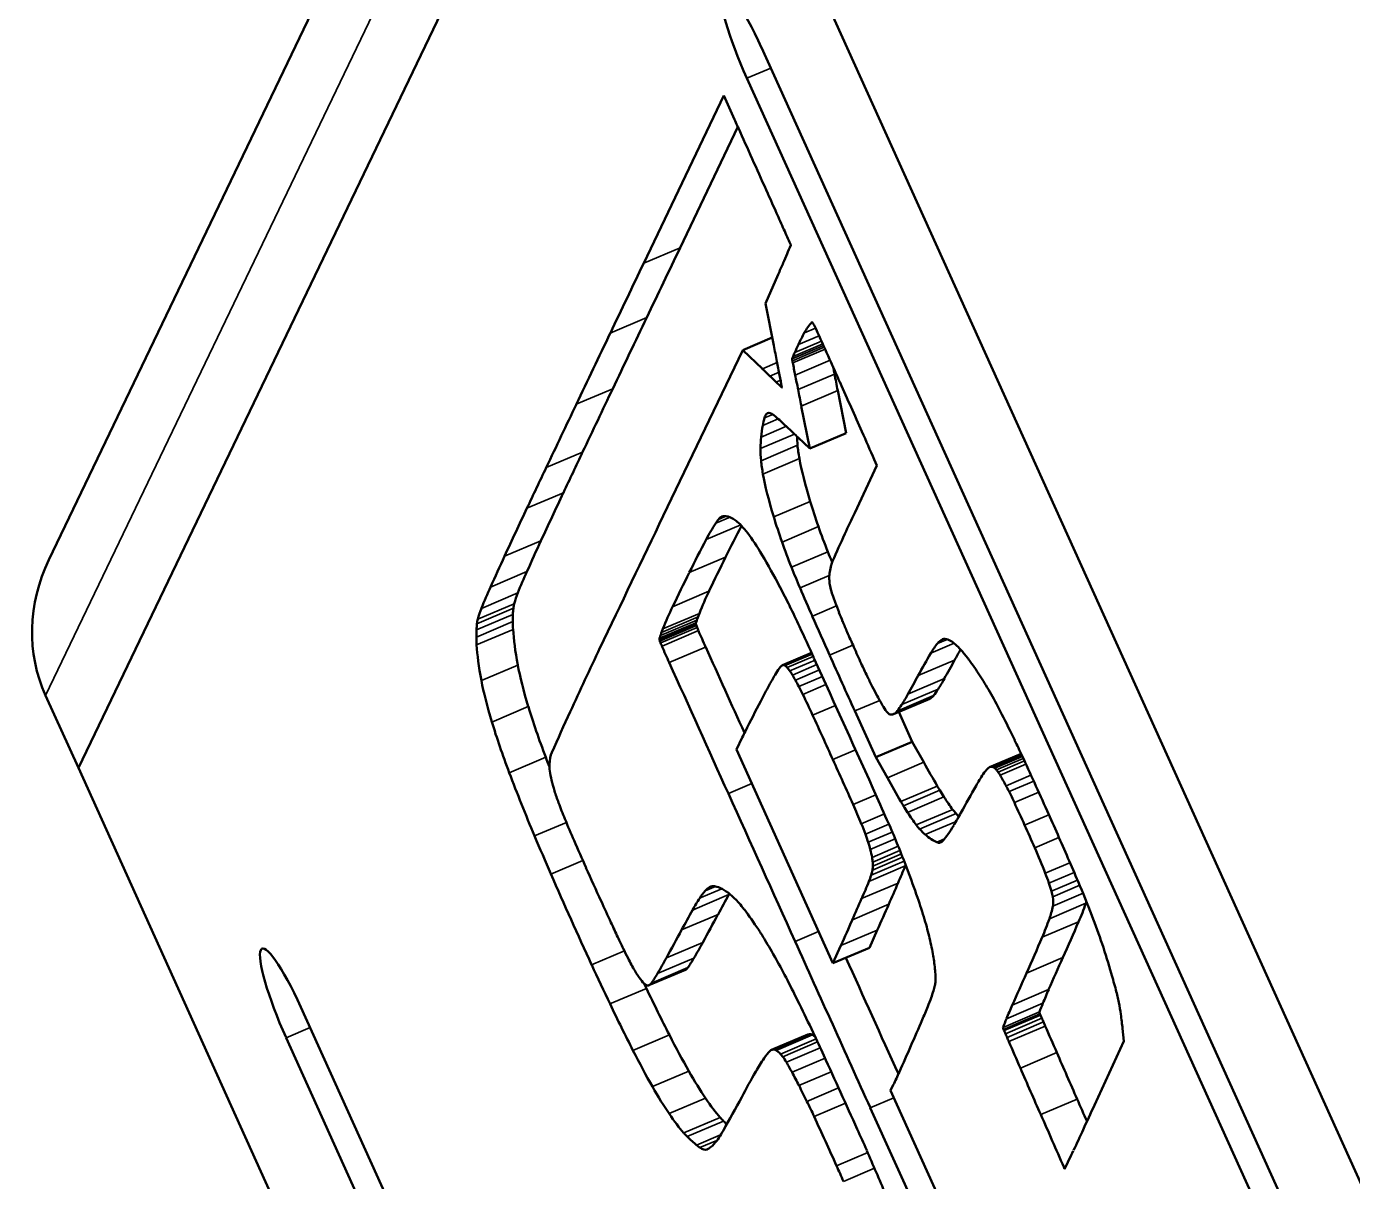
# Model space of a CAD drawing. Header units: inches. Extents: x -20.7 to 49, y -43 to 17.2.
# Drawn here: x 34.189 to 36.143, y -40.51 to -38.808 of the extents above; entities that cross this region are included whole.
import ezdxf

# ---------------------------------------------------------------- set-up
doc = ezdxf.new("R2010")
doc.units = ezdxf.units.IN
doc.header["$MEASUREMENT"] = 0
doc.layers.add('Visible (ANSI)', color=7, linetype='Continuous', lineweight=50)
doc.layers.add('Visible Narrow (ANSI)', color=7, linetype='Continuous', lineweight=35)

msp = doc.modelspace()

# ---------------------------------------------------------------- linework, layer by layer
at = {"layer": 'Visible (ANSI)'}
for p, q in [((34.2217, -39.5941), (35.046, -37.8777)), ((34.2652, -39.9007), (35.0958, -38.1712)), ((34.2652, -39.9007), (35.0958, -38.1712)), ((36.4459, -41.1555), (35.0958, -38.1712)), ((35.2718, -38.8395), (36.1398, -40.758)), ((36.1181, -40.8031), (35.2502, -38.8847)), ((35.0982, -39.1571), (35.2164, -38.9102)), ((35.2164, -38.9102), (35.232, -38.9452)), ((35.1518, -39.1343), (35.237, -38.9564)), ((35.2963, -39.1737), (35.2776, -39.2163)), ((35.2776, -39.2163), (35.2898, -39.2782)), ((35.2441, -39.2851), (35.2875, -39.2666)), ((35.2441, -39.2851), (35.1269, -39.5294)), ((35.273, -39.3128), (35.2441, -39.2851)), ((35.3966, -39.4075), (35.3841, -39.3447)), ((35.3429, -39.4303), (35.3304, -39.3675)), ((35.3258, -39.4138), (35.3429, -39.4303)), ((35.3429, -39.4303), (35.3966, -39.4075)), ((35.4417, -39.4552), (35.4091, -39.5247)), ((35.4379, -39.4464), (35.4417, -39.4552)), ((35.3028, -39.7493), (35.3456, -39.7311)), ((34.2652, -39.9007), (34.217, -39.7941)), ((35.4661, -39.8216), (35.5198, -39.7988)), ((35.4401, -39.8851), (35.4093, -39.8168)), ((35.4938, -39.8623), (35.4739, -39.8183)), ((35.2433, -39.8559), (35.2347, -39.8738)), ((35.2347, -39.8738), (35.3771, -40.1886)), ((35.4401, -39.8851), (35.4938, -39.8623)), ((35.5108, -39.8925), (35.4938, -39.8623)), ((35.4572, -39.9153), (35.4401, -39.8851)), ((35.6077, -39.8998), (35.6543, -39.8799)), ((35.6153, -42.8849), (34.2652, -39.9007)), ((35.4307, -40.1658), (35.4424, -40.1396)), ((35.3771, -40.1886), (35.3888, -40.1625)), ((35.3771, -40.1886), (35.4307, -40.1658)), ((35.106, -40.221), (35.1596, -40.1982)), ((34.593, -40.2531), (35.4609, -42.1715)), ((35.8038, -40.2848), (35.8058, -40.3033)), ((35.4392, -42.2166), (34.5713, -40.2982)), ((35.2865, -40.3162), (35.3402, -40.2934)), ((35.8058, -40.3033), (35.7624, -40.3977)), ((35.466, -40.3678), (35.462, -40.3762)), ((35.462, -40.3762), (35.6135, -40.7111)), ((35.5922, -40.7554), (35.4321, -40.4017))]:
    msp.add_line(p, q, dxfattribs=at)
for centre, major_axis, ratio, start_param, end_param in [((35.261, -38.8621), (-0.0462, 0.1087), 0.160787, 4.852741, 7.994333), ((35.48, -38.5582), (0.9298, -2.186), 0.160787, 4.821659, 4.830167), ((36.5939, -36.6737), (5.2504, -12.3443), 0.160787, 4.830248, 4.83774), ((34.8124, -39.9051), (1.8751, -4.4085), 0.160787, 1.689604, 1.696196), ((35.0452, -39.5077), (0.9684, -2.2769), 0.160787, 1.678797, 1.689605), ((33.5204, -41.8587), (6.6571, -15.6516), 0.160787, 1.677402, 1.678798), ((-163.9248, 398.5569), (190.4322, -447.727), 0.160787, 0.154316, 0.154444), ((35.3143, -39.1292), (0.0005, -0.00118), 0.160787, 0.693925, 1.677401), ((35.3138, -39.1284), (0.00099, -0.00233), 0.160787, 0.154445, 0.693926), ((729.553, -1573.823), (-665.7018, 1565.138), 0.160787, 0.140615, 0.140931), ((24.3493, -15.0649), (10.4759, -24.63), 0.160787, 0.151736, 0.154316), ((729.4994, -1573.8458), (-665.7018, 1565.138), 0.160787, 0.140615, 0.140931), ((13.9149, 7.8844), (20.4548, -48.0914), 0.160787, 0.150173, 0.151737), ((780.6459, -1686.7269), (-714.6795, 1680.2899), 0.160787, 0.140932, 0.141232), ((35.3882, -39.3682), (-0.0221, 0.1352), 0.478681, 0.338881, 0.564785), ((35.35, -39.2537), (-0.00406, 0.00955), 0.160787, 5.417532, 6.350122), ((35.3507, -39.2568), (0.006, -0.014), 0.160787, 1.69149, 2.275939), ((780.5923, -1686.7497), (-714.6795, 1680.2899), 0.160787, 0.140932, 0.141232), ((38.8994, -47.1733), (-3.4254, 8.0534), 0.160787, 0.130232, 0.140736), ((32.5151, -44.1819), (11.1312, -26.1707), 0.160787, 1.688426, 1.69149), ((25.2111, -21.8427), (9.8384, -23.1311), 0.160787, 0.64985, 0.651406), ((44.1244, -58.7203), (-8.4342, 19.8298), 0.160787, 0.140736, 0.1436), ((30.1313, -30.362), (5.0377, -11.8442), 0.160787, 0.647279, 0.649848), ((35.3233, -39.3115), (-0.0059, 0.0138), 0.160787, 0.204133, 0.633239), ((35.5016, -39.6949), (-0.1748, 0.4109), 0.160787, 0.167342, 0.204133), ((35.4057, -39.4555), (-0.0859, 0.2019), 0.160787, 0.63324, 0.654976), ((77.4211, -111.9889), (-41.1432, 96.7322), 0.160787, 0.654975, 0.655259), ((35.8028, -40.3529), (-0.4619, 1.086), 0.160787, 0.1436, 0.167343), ((26.803, -15.4996), (10.5502, -24.8046), 0.160787, 5.923325, 5.924813), ((30.9421, -27.1265), (5.4013, -12.699), 0.160787, 5.924815, 5.927271), ((-52.6555, 113.1942), (85.7513, -201.6107), 0.160787, 0.647143, 0.647279), ((52.202, -68.4591), (-16.497, 38.7864), 0.160787, 0.655257, 0.656077), ((52.2556, -68.4363), (-16.497, 38.7864), 0.160787, 0.655661, 0.656077), ((65.1148, -90.6216), (-29.0672, 68.3403), 0.160787, 0.656077, 0.656613), ((704.2467, -1517.9228), (-641.4479, 1508.1143), 0.160787, 0.141232, 0.141528), ((-39.9894, 171.842), (93.4487, -219.7083), 0.160787, 5.927271, 5.927399), ((35.3014, -39.3391), (-0.00054, 0.00127), 0.16117, 2.783547, 3.784421), ((65.0612, -90.6444), (-29.0672, 68.3403), 0.160787, 0.656077, 0.656613), ((34.8044, -40.3175), (2.2599, -5.3132), 0.160787, 1.67465, 1.688426), ((704.1931, -1517.9456), (-641.4479, 1508.1143), 0.160787, 0.141232, 0.141528), ((35.7735, -40.4573), (-0.4715, 1.1085), 0.160787, 0.196543, 0.232594), ((35.3877, -39.6252), (-0.1057, 0.2484), 0.160787, 0.087115, 0.196544), ((35.3411, -39.5214), (-0.0603, 0.1436), 0.16055, 6.066879, 6.370947), ((35.3581, -39.5642), (-0.0794, 0.1867), 0.160787, 5.971859, 6.064718), ((35.8124, -40.8068), (-0.6227, 1.464), 0.160787, 5.951498, 5.971857), ((35.7654, -40.4401), (-0.4638, 1.0905), 0.160787, 0.232594, 0.281651), ((36.0325, -41.4159), (-0.8904, 2.0933), 0.160787, 5.933118, 5.951498), ((36.9675, -44.0299), (-2.0451, 4.8083), 0.160787, 5.923247, 5.933119), ((35.3487, -39.5107), (0.2611, -0.614), 0.160787, 1.607235, 1.674649), ((35.5121, -39.9139), (-0.2261, 0.5317), 0.160787, 0.281652, 0.365611), ((35.4992, -39.758), (-0.1639, 0.3853), 0.160787, 0.393537, 0.465107), ((156.5912, -308.0373), (-116.5341, 273.9845), 0.160787, 0.141529, 0.142577), ((35.4455, -39.7808), (-0.1639, 0.3853), 0.160787, 0.365611, 0.465107), ((35.4369, -39.6392), (-0.1054, 0.2477), 0.160787, 0.465108, 0.603645), ((35.4235, -39.6156), (-0.0924, 0.2172), 0.160099, 0.601506, 0.986687), ((156.5375, -308.0602), (-116.5341, 273.9845), 0.160787, 0.141529, 0.142577), ((35.3833, -39.662), (-0.1054, 0.2477), 0.160787, 0.465108, 0.603645), ((35.3698, -39.6384), (-0.0924, 0.2172), 0.160099, 0.601506, 0.986687), ((140.239, -271.9286), (-100.8647, 237.144), 0.160787, 0.142577, 0.143993), ((140.1854, -271.9514), (-100.8647, 237.144), 0.160787, 0.142577, 0.143993), ((35.4182, -39.6081), (-0.0864, 0.203), 0.160787, 0.988898, 1.187842), ((687.3743, -1481.1839), (-625.3191, 1470.1938), 0.160787, 0.140409, 0.141046), ((37.383, -44.4307), (-2.1068, 4.9532), 0.160787, 0.104756, 0.13114), ((35.9686, -41.2554), (-0.7389, 1.7373), 0.160787, 0.085109, 0.104757), ((35.4102, -39.9911), (-0.1961, 0.461), 0.160787, 0.032401, 0.08511), ((35.3512, -39.8544), (-0.1377, 0.3239), 0.160787, 6.250345, 6.315587), ((35.4155, -40.0076), (-0.2028, 0.4768), 0.160787, 6.201522, 6.250344), ((35.3585, -39.8687), (-0.1439, 0.3382), 0.160787, 6.013987, 6.201521), ((35.3012, -39.7154), (-0.0775, 0.1822), 0.160787, 5.71599, 6.013985), ((35.3646, -39.631), (-0.0864, 0.203), 0.160787, 0.988898, 1.187842), ((80.2827, -138.6041), (-42.9978, 101.0926), 0.160787, 0.142817, 0.144285), ((57.6373, -89.2383), (-21.5147, 50.5835), 0.160787, 0.131396, 0.135932), ((35.2981, -39.7054), (0.0726, -0.1708), 0.160787, 2.264863, 2.574397), ((35.404, -39.5939), (-0.0668, 0.157), 0.160787, 1.187842, 1.429085), ((47.9693, -67.3031), (-12.0453, 28.3197), 0.160787, 0.144269, 0.150885), ((53.0546, -79.5271), (-17.3464, 40.7833), 0.160787, 0.143994, 0.149202), ((57.5837, -89.2611), (-21.5147, 50.5835), 0.160787, 0.13114, 0.135932), ((35.3504, -39.6167), (-0.0668, 0.157), 0.160787, 1.187842, 1.429085), ((34.4405, -39.6842), (-0.1946, -0.157), 0.931889, 5.184525, 6.045787), ((53.001, -79.5499), (-17.3464, 40.7833), 0.160787, 0.143994, 0.149202), ((56.2038, -86.0636), (-20.139, 47.349), 0.160787, 0.135931, 0.141079), ((35.3129, -39.7743), (0.115, -0.2703), 0.160787, 2.045414, 2.264863), ((35.4116, -39.5964), (-0.0815, 0.1916), 0.160787, 1.429085, 1.508763), ((35.5779, -40.0396), (-0.1928, 0.4532), 0.160787, 0.150911, 0.205816), ((45.1721, -62.1713), (-9.804, 23.0503), 0.160787, 0.149202, 0.155426), ((56.1502, -86.0865), (-20.139, 47.349), 0.160787, 0.135931, 0.141079), ((35.358, -39.6192), (-0.0815, 0.1916), 0.160787, 1.429085, 1.588041), ((35.4758, -39.8303), (-0.0975, 0.2291), 0.160787, 0.247062, 0.352178), ((35.4273, -39.7327), (-0.0521, 0.1225), 0.160787, 0.352177, 0.497849), ((35.736, -40.3791), (-0.3424, 0.8051), 0.160787, 0.205815, 0.247062), ((45.1185, -62.1941), (-9.804, 23.0503), 0.160787, 0.149202, 0.155426), ((35.3109, -39.754), (0.0983, -0.2311), 0.160787, 1.909582, 2.045414), ((35.4306, -39.5787), (-0.2828, 0.6649), 0.160787, 1.588039, 1.650978), ((35.3897, -39.6621), (0.0166, -0.039), 0.160787, 3.639441, 3.981449), ((35.3803, -39.6476), (0.0066, -0.0156), 0.160787, 3.981451, 4.200408), ((35.0455, -39.9556), (-0.1308, 0.3076), 0.160787, 0.207646, 0.278123), ((35.4648, -40.8554), (-0.5276, 1.2406), 0.160787, 0.155425, 0.207646), ((38.4211, -46.7701), (-3.093, 7.2719), 0.160787, 0.141079, 0.161623), ((35.412, -39.7107), (-0.0416, 0.0938), 0.087723, 0.694374, 0.843539), ((35.4019, -39.6744), (0.0329, -0.0774), 0.160787, 4.338003, 4.410695), ((35.4234, -39.6922), (0.0656, -0.1542), 0.160787, 4.410694, 4.510877), ((35.4111, -40.8782), (-0.5276, 1.2406), 0.160787, 0.155425, 0.207646), ((35.171, -40.2158), (-0.2485, 0.5844), 0.160787, 0.324476, 0.369266), ((35.15, -40.173), (-0.2289, 0.5382), 0.160787, 0.278122, 0.324476), ((38.3674, -46.7929), (-3.093, 7.2719), 0.160787, 0.141079, 0.161623), ((36.1273, -41.7509), (-0.9046, 2.1269), 0.160787, 0.167733, 0.176909), ((36.8111, -43.2444), (-1.5565, 3.6594), 0.160787, 0.161623, 0.167735), ((35.3107, -39.7609), (0.1057, -0.2485), 0.160787, 1.780958, 1.909582), ((35.5113, -39.4838), (-0.5549, 1.3046), 0.160787, 1.650976, 1.695303), ((35.4073, -39.6834), (0.0374, -0.088), 0.160787, 4.510877, 4.663427), ((35.1174, -40.2386), (-0.2485, 0.5844), 0.160787, 0.324476, 0.369266), ((35.0964, -40.1958), (-0.2289, 0.5382), 0.160787, 0.278122, 0.324476), ((34.9919, -39.9784), (-0.1308, 0.3076), 0.160787, 0.207646, 0.278123), ((35.1422, -40.1582), (-0.2216, 0.5209), 0.160787, 0.369266, 0.418082), ((35.1043, -40.0842), (-0.186, 0.4374), 0.160787, 0.418082, 0.632627), ((36.7575, -43.2672), (-1.5565, 3.6594), 0.160787, 0.161623, 0.167735), ((35.182, -39.7017), (-0.0065, 0.0152), 0.160787, 0.180602, 0.386256), ((35.1784, -39.6945), (-0.00308, 0.00723), 0.160787, 0.386257, 0.714347), ((37.2024, -44.0896), (-1.9276, 4.5321), 0.160787, 0.176909, 0.180601), ((35.1771, -39.6923), (-0.00176, 0.00414), 0.160787, 0.714348, 1.212134), ((35.1785, -39.6937), (-0.00382, 0.00898), 0.160787, 1.212135, 1.514474), ((35.1903, -39.6929), (-0.0309, 0.0727), 0.160787, 1.514474, 1.579264), ((35.2096, -39.6835), (-0.0832, 0.1956), 0.160787, 1.579262, 1.703858), ((35.2746, -39.906), (0.3298, -0.7754), 0.160787, 1.719367, 1.780958), ((35.4145, -39.6826), (0.0542, -0.1274), 0.160787, 4.663428, 4.784747), ((35.0885, -40.181), (-0.2216, 0.5209), 0.160787, 0.369266, 0.418082), ((35.1284, -39.7245), (-0.0065, 0.0152), 0.160787, 0.180602, 0.386256), ((35.1247, -39.7173), (-0.00308, 0.00723), 0.160787, 0.386257, 0.714347), ((37.1487, -44.1124), (-1.9276, 4.5321), 0.160787, 0.176909, 0.180601), ((35.1234, -39.7151), (-0.00176, 0.00414), 0.160787, 0.714348, 1.212134), ((35.1249, -39.7165), (-0.00382, 0.00898), 0.160787, 1.212135, 1.514474), ((36.0736, -41.7737), (-0.9046, 2.1269), 0.160787, 0.167733, 0.176909), ((35.1366, -39.7157), (-0.0309, 0.0727), 0.160787, 1.514474, 1.579264), ((35.4709, -39.6214), (0.2394, -0.5629), 0.160787, 4.784748, 4.824999), ((36.5137, -41.9442), (-0.9559, 2.2475), 0.160787, 0.083269, 0.120996), ((35.8294, -40.3934), (-0.2903, 0.6824), 0.160787, 0.005874, 0.083269), ((35.6382, -39.9449), (-0.0994, 0.2338), 0.160787, 6.116998, 6.28906), ((35.6929, -40.0837), (-0.1586, 0.3729), 0.160787, 6.034175, 6.116998), ((35.6354, -39.9317), (-0.093, 0.2187), 0.160787, 5.910664, 6.034177), ((35.0506, -40.107), (-0.186, 0.4374), 0.160787, 0.418082, 0.632627), ((77.2602, -133.0307), (-40.4773, 95.1667), 0.160787, 0.141046, 0.145738), ((35.1559, -39.7063), (-0.0832, 0.1956), 0.160787, 1.579262, 1.703858), ((56.0955, 0.9878), (-86.382, 203.0935), 0.160787, 1.703857, 1.704492), ((35.9643, -38.6687), (-2.3603, 5.5493), 0.160787, 1.695301, 1.710425), ((35.4603, -39.6385), (0.1991, -0.4681), 0.160787, 4.824999, 4.877184), ((49.4263, -70.7275), (-13.392, 31.486), 0.160787, 0.120997, 0.126477), ((49.4799, -70.7047), (-13.392, 31.486), 0.160787, 0.123889, 0.126477), ((35.6285, -39.9123), (-0.0844, 0.1984), 0.160787, 5.780222, 5.910663), ((35.6441, -39.9602), (0.1068, -0.2511), 0.160787, 2.529315, 2.638628), ((35.014, -39.9264), (-0.0984, 0.2314), 0.160787, 0.632627, 0.978149), ((56.0418, 0.9649), (-86.382, 203.0935), 0.160787, 1.703857, 1.704825), ((37.0548, -43.7022), (-1.7001, 3.9971), 0.160787, 0.101989, 0.116169), ((35.4846, -40.173), (-0.1805, 0.4244), 0.160787, 0.028281, 0.101988), ((35.3531, -39.8677), (-0.0503, 0.1184), 0.160787, 6.20808, 6.311466), ((35.3249, -39.7991), (-0.0212, 0.0499), 0.160787, 6.011005, 6.208081), ((35.3229, -39.7935), (-0.0188, 0.0443), 0.160787, 5.79936, 6.011006), ((35.3327, -39.8235), (-0.0327, 0.077), 0.160787, 5.659498, 5.799361), ((34.0999, -42.5429), (5.5308, -13.0035), 0.160787, 1.703285, 1.71935), ((35.4347, -39.7053), (0.0765, -0.1799), 0.160787, 4.877184, 4.98375), ((14.4531, 7.1868), (20.2974, -47.7215), 0.160787, 0.123502, 0.126478), ((35.6464, -39.9678), (0.1106, -0.26), 0.160787, 2.381027, 2.529315), ((34.9604, -39.9492), (-0.0984, 0.2314), 0.160787, 0.632627, 0.978149), ((38.4548, -46.8295), (-3.05, 7.1709), 0.160787, 0.116171, 0.127411), ((35.3265, -39.8024), (-0.0222, 0.0522), 0.160787, 5.471073, 5.659498), ((35.3279, -39.8082), (-0.0256, 0.0601), 0.160787, 5.301571, 5.471073), ((35.3293, -39.8169), (-0.0316, 0.0742), 0.160787, 5.150387, 5.301571), ((35.4326, -39.7224), (0.0547, -0.1286), 0.160787, 4.983749, 5.112681), ((14.3995, 7.164), (20.2974, -47.7215), 0.160787, 0.123502, 0.126478), ((32.6548, -33.3422), (2.7782, -6.5318), 0.160787, 0.110604, 0.123504), ((35.6294, -39.9014), (0.074, -0.1739), 0.160787, 2.180561, 2.381029), ((49.0431, -70.366), (-13.2318, 31.1095), 0.160787, 0.127412, 0.131192), ((35.3312, -39.8433), (-0.0547, 0.1287), 0.160787, 5.050262, 5.150389), ((35.3306, -39.8657), (-0.0787, 0.1851), 0.160787, 4.876483, 5.050262), ((35.4327, -39.7256), (0.0517, -0.1215), 0.160787, 5.11268, 5.247221), ((35.434, -39.7346), (0.045, -0.1058), 0.160787, 5.24722, 5.443391), ((32.6012, -33.365), (2.7782, -6.5318), 0.160787, 0.110604, 0.123504), ((35.3135, -39.3153), (0.2058, -0.4837), 0.160787, 0.016931, 0.090187), ((34.3346, -37.1037), (1.1561, -2.7182), 0.160787, 0.090188, 0.110604), ((35.6306, -39.9083), (0.0786, -0.1849), 0.160787, 1.987036, 2.180561), ((35.0136, -39.9258), (-0.0979, 0.2302), 0.160787, 0.97815, 1.324732), ((59.0199, -92.5055), (-22.8167, 53.6446), 0.160787, 0.131229, 0.135359), ((35.4451, -39.7833), (0.0161, -0.038), 0.160787, 5.44339, 5.864705), ((34.281, -37.1265), (1.1561, -2.7182), 0.160787, 0.090188, 0.110604), ((35.3959, -39.5076), (0.1238, -0.2912), 0.160787, 0, 0.016931), ((34.9599, -39.9486), (-0.0979, 0.2302), 0.160787, 0.97815, 1.324732), ((66.2131, -108.6701), (-29.8988, 70.2955), 0.160787, 0.145738, 0.149714), ((35.0977, -40.4687), (-1.1899, 2.7976), 0.160787, 4.85255, 4.876482), ((35.4402, -39.769), (0.0226, -0.0531), 0.160787, 5.864705, 6.203911), ((35.3423, -39.5304), (0.1238, -0.2912), 0.160787, 6.203911, 6.300116), ((35.2599, -39.3381), (0.2058, -0.4837), 0.160787, 0.016931, 0.090187), ((35.6342, -39.9751), (0.1395, -0.328), 0.160787, 1.861065, 1.987035), ((39.6529, -49.6042), (-4.2279, 9.9403), 0.160787, 0.135396, 0.139944), ((35.6373, -39.9407), (0.0979, -0.2301), 0.160787, 1.754781, 1.861065), ((35.0654, -39.9612), (-0.1829, 0.4301), 0.160787, 1.324733, 1.358351), ((35.1275, -40.2405), (-0.1575, 0.3704), 0.160787, 0.149713, 0.313186), ((35.0683, -40.5298), (-1.3152, 3.0923), 0.160787, 4.830801, 4.852549), ((35.5175, -39.9018), (-0.0317, 0.0559), 0.019651, 1.39261, 2.036843), ((35.5315, -40.2706), (0.6587, -1.5487), 0.160787, 1.728778, 1.754782), ((35.0118, -39.984), (-0.1829, 0.4301), 0.160787, 1.324733, 1.541827), ((35.0003, -39.981), (-0.0385, 0.0909), 0.155234, 0.303708, 0.753682), ((37.9053, -45.0892), (-2.231, 5.2454), 0.160787, 0.104762, 0.122674), ((36.2405, -41.3517), (-0.621, 1.4601), 0.160787, 0.066904, 0.104763), ((35.7176, -40.1582), (-0.1099, 0.2584), 0.160787, 6.213699, 6.35009), ((35.6564, -40.0097), (-0.0469, 0.1103), 0.160787, 6.118026, 6.213699), ((35.6441, -39.9784), (-0.0336, 0.0789), 0.160787, 5.995097, 6.118026), ((35.6376, -39.961), (-0.026, 0.0611), 0.160787, 5.856899, 5.995096), ((35.6262, -39.9276), (-0.0108, 0.0255), 0.160787, 5.591545, 5.856899), ((35.6279, -39.9337), (-0.0141, 0.033), 0.160787, 5.382523, 5.591544), ((35.7054, -40.1663), (-0.106, 0.2827), 0.090214, 5.68609, 5.800431), ((34.998, -39.9758), (0.0361, -0.0849), 0.160787, 3.90868, 4.139331), ((35.4639, -39.9246), (-0.0317, 0.0559), 0.019651, 1.39261, 2.036843), ((35.5154, -39.8506), (-0.0491, 0.1155), 0.160787, 2.229528, 2.302371), ((78.0264, -134.4575), (-40.8557, 96.0561), 0.160787, 0.122675, 0.124831), ((35.6386, -39.9827), (-0.0437, 0.1027), 0.160787, 5.119891, 5.215319), ((35.5342, -40.2639), (0.6462, -1.5193), 0.160787, 1.700719, 1.728779), ((34.9923, -39.9684), (0.0296, -0.0695), 0.160787, 4.139331, 4.407453), ((35.0009, -39.9755), (0.0425, -0.0999), 0.160787, 4.407454, 4.647182), ((41.4628, -27.6788), (-25.8906, 60.8717), 0.160787, 1.704826, 1.70847), ((35.3819, -40.0596), (0.2466, -0.5797), 0.160787, 1.62504, 1.703302), ((35.4618, -39.8734), (-0.0491, 0.1155), 0.160787, 2.229528, 2.302371), ((35.5117, -39.8343), (-0.0587, 0.1381), 0.160787, 2.302371, 2.410968), ((35.4859, -39.756), (-0.0984, 0.2307), 0.146306, 2.454333, 2.607225), ((35.6381, -39.9701), (-0.032, 0.0751), 0.160787, 4.88885, 5.119891), ((35.5683, -40.1728), (-0.3869, 0.9096), 0.160787, 4.851646, 4.888848), ((35.3921, -39.9794), (-0.0568, 0.1335), 0.160787, 4.618014, 4.830801), ((35.458, -39.8571), (-0.0587, 0.1381), 0.160787, 2.302371, 2.410968), ((35.4323, -39.7788), (-0.0984, 0.2307), 0.146306, 2.454333, 2.607225), ((35.5217, -39.8588), (-0.05, 0.1176), 0.160787, 2.56715, 2.688577), ((29.6186, -26.7322), (5.7223, -13.4537), 0.160787, 0.117484, 0.124832), ((35.5022, -39.8006), (0.0767, -0.1802), 0.160787, 5.830168, 5.900526), ((35.6186, -40.1043), (0.3022, -0.7104), 0.160787, 1.651181, 1.700719), ((35.0404, -39.9749), (0.1318, -0.3098), 0.160787, 4.647182, 4.750291), ((35.398, -39.9801), (-0.0442, 0.1039), 0.160787, 4.468778, 4.618013), ((35.4375, -40.01), (0.0746, -0.1754), 0.160787, 1.45117, 1.625041), ((35.4681, -39.8816), (-0.05, 0.1176), 0.160787, 2.56715, 2.688577), ((35.4486, -39.8234), (0.0767, -0.1802), 0.160787, 5.830168, 5.976035), ((33.5401, -35.4872), (1.9422, -4.5663), 0.160787, 0.101037, 0.117485), ((35.5759, -40.1571), (-0.3546, 0.8338), 0.160787, 4.810846, 4.851644), ((35.038, -39.978), (-0.2472, 0.5813), 0.160787, 1.541826, 1.638547), ((35.0657, -39.9563), (0.2061, -0.4846), 0.160787, 4.75029, 4.83345), ((35.413, -39.9903), (-0.0195, 0.0459), 0.160787, 4.193901, 4.468778), ((35.4122, -39.9893), (-0.0205, 0.0481), 0.160787, 3.926959, 4.193901), ((35.3442, -39.5385), (0.2011, -0.4728), 0.160787, 5.975996, 6.117831), ((35.462, -39.8376), (0.0736, -0.173), 0.160787, 6.117869, 6.267903), ((35.4014, -39.6941), (0.1345, -0.3163), 0.160787, 6.267903, 6.365467), ((34.2359, -37.0518), (1.2686, -2.9826), 0.160787, 0.082282, 0.101038), ((35.5955, -40.1315), (0.3801, -0.8936), 0.160787, 1.573102, 1.65118), ((35.3816, -39.9407), (-0.0518, 0.1219), 0.160787, 3.793595, 3.926957), ((35.4282, -40.0077), (0.0935, -0.2199), 0.160787, 1.304424, 1.45117), ((35.6643, -40.034), (-0.0442, 0.1031), 0.138145, 4.439905, 4.804658), ((35.1374, -39.8312), (0.4882, -1.1478), 0.160787, 4.83345, 4.877113), ((35.4096, -39.9891), (-0.0245, 0.0577), 0.160787, 3.588664, 3.793593), ((35.3454, -39.8604), (0.0847, -0.199), 0.160787, 0.223975, 0.315219), ((35.3886, -39.9487), (0.0442, -0.104), 0.160787, 0.315218, 0.44707), ((14.0629, 6.9952), (20.4704, -48.1281), 0.160787, 0.152885, 0.155253), ((35.0291, -39.0469), (0.4344, -1.0213), 0.160787, 0.155253, 0.160755), ((35.2069, -40.0557), (-0.5536, 1.2213), 0.167608, 1.496052, 1.60547), ((14.0093, 6.9723), (20.4704, -48.1281), 0.160787, 0.152885, 0.155253), ((34.9754, -39.0697), (0.4344, -1.0213), 0.160787, 0.155253, 0.193068), ((35.05, -39.2307), (0.3637, -0.855), 0.160787, 0.193068, 0.223975), ((35.4027, -39.9889), (0.1342, -0.3154), 0.160787, 1.172084, 1.304423), ((35.6719, -40.045), (-0.0309, 0.0727), 0.160787, 4.287698, 4.495496), ((35.7004, -40.0851), (0.101, -0.2374), 0.160787, 1.363836, 1.573101), ((36.328, -42.6659), (-1.1089, 2.6072), 0.160787, 0.081622, 0.107033), ((35.4974, -40.7822), (-0.3005, 0.7066), 0.160787, 0.014495, 0.08162), ((35.3674, -40.4785), (-0.1712, 0.4026), 0.160787, 6.183906, 6.297679), ((35.3994, -40.5574), (-0.2047, 0.4813), 0.160787, 6.084386, 6.183905), ((49.7698, -72.4748), (-14.0003, 32.9163), 0.160787, 0.123639, 0.128211), ((35.3895, -40.5318), (-0.1938, 0.4555), 0.160787, 5.982469, 6.084387), ((37.7694, -45.7555), (-2.4502, 5.7607), 0.160787, 0.122458, 0.123639), ((35.3296, -40.3689), (-0.1227, 0.2885), 0.160787, 5.83896, 5.982471), ((15.6479, 3.5109), (18.9549, -44.5651), 0.160787, 0.149656, 0.152884), ((35.6777, -40.0514), (-0.0233, 0.0547), 0.160787, 4.046278, 4.287698), ((35.6859, -40.0633), (-0.0143, 0.0336), 0.160787, 3.698421, 4.046277), ((35.2002, -39.6677), (0.7886, -1.854), 0.160787, 4.877113, 4.894681), ((37.7158, -45.7783), (-2.4502, 5.7607), 0.160787, 0.107035, 0.123639), ((35.2915, -40.256), (0.0712, -0.1674), 0.160787, 2.56546, 2.697368), ((15.5942, 3.4881), (18.9549, -44.5651), 0.160787, 0.149656, 0.152884), ((-8.3456, 56.3298), (41.9111, -98.5376), 0.160787, 0.147872, 0.149656), ((35.4481, -40.036), (0.0725, -0.1705), 0.160787, 0.962348, 1.172083), ((34.8913, -38.3724), (0.7657, -1.8002), 0.160787, 0.17662, 0.215959), ((35.6596, -40.0153), (0.0394, -0.0925), 0.160787, 0.215959, 0.556828), ((33.6172, -35.4608), (2.0292, -4.7709), 0.160787, 0.151812, 0.17662), ((34.9449, -38.3496), (0.7657, -1.8002), 0.160787, 0.17662, 0.18233), ((35.0854, -40.0199), (0.1858, -0.4368), 0.160787, 4.894682, 4.946091), ((49.7162, -72.4976), (-14.0003, 32.9163), 0.160787, 0.123639, 0.128211), ((-13.3671, 67.821), (46.7008, -109.7988), 0.160787, 0.126274, 0.12821), ((35.3539, -40.4591), (0.1698, -0.3993), 0.160787, 2.427661, 2.565458), ((-8.3992, 56.307), (41.9111, -98.5376), 0.160787, 0.147872, 0.149656), ((35.4523, -40.0419), (0.0677, -0.1592), 0.160787, 0.744085, 0.962348), ((33.5635, -35.4836), (2.0292, -4.7709), 0.160787, 0.151812, 0.17662), ((5.0472, 27.3735), (29.3514, -69.0083), 0.160787, 0.148288, 0.151812), ((35.7174, -40.0947), (0.0714, -0.1679), 0.160787, 1.105139, 1.363836), ((-13.4207, 67.7982), (46.7008, -109.7988), 0.160787, 0.126274, 0.12821), ((35.3038, -40.2735), (0.0712, -0.1675), 0.160787, 2.295809, 2.427661), ((34.5821, -40.2756), (-0.0462, 0.1087), 0.160787, 4.852741, 7.994333), ((35.074, -40.0785), (0.1022, -0.2404), 0.160787, 4.94609, 5.018559), ((35.0721, -40.1065), (0.0698, -0.1641), 0.160787, 5.018559, 5.115023), ((29.3909, -27.2713), (5.5734, -13.1038), 0.160787, 0.117013, 0.126273), ((35.3241, -40.3635), (0.1248, -0.2934), 0.160787, 2.165064, 2.295807), ((45.2423, -20), (-41.8239, 98.3326), 0.160787, 1.708471, 1.711015), ((35.4164, -39.9832), (0.1039, -0.2442), 0.160787, 0.585693, 0.744085), ((4.9936, 27.3506), (29.3514, -69.0083), 0.160787, 0.148288, 0.151812), ((35.6823, -40.0541), (0.116, -0.2727), 0.160787, 0.925263, 1.105139), ((35.0736, -40.1438), (0.0349, -0.0821), 0.160787, 5.115023, 5.384304), ((29.3372, -27.2941), (5.5734, -13.1038), 0.160787, 0.117013, 0.126273), ((32.1108, -33.3449), (2.9513, -6.9388), 0.160787, 0.105721, 0.117013), ((35.3207, -40.3433), (0.1109, -0.2607), 0.160787, 2.022203, 2.165064), ((45.2959, -19.9771), (-41.8239, 98.3326), 0.160787, 1.708959, 1.710734), ((35.4075, -39.9671), (0.1125, -0.2645), 0.160787, 0.515906, 0.585693), ((143.1446, -276.8135), (-102.8147, 241.7286), 0.160787, 0.14829, 0.149194), ((35.0804, -40.0139), (-0.3053, 0.7178), 0.160787, 1.750946, 1.83451), ((35.076, -40.1551), (0.0278, -0.0653), 0.160787, 5.384305, 5.703998), ((32.0572, -33.3677), (2.9513, -6.9388), 0.160787, 0.105721, 0.117013), ((35.0504, -39.9414), (0.1092, -0.2568), 0.160787, 0, 0.10572), ((35.4172, -39.9536), (-0.1027, 0.2953), 0.146136, 3.617234, 3.745006), ((143.091, -276.8363), (-102.8147, 241.7286), 0.160787, 0.14829, 0.149194), ((35.6614, -40.0243), (0.1391, -0.3271), 0.160787, 0.832593, 0.925264), ((35.0754, -40.1532), (0.0287, -0.0675), 0.160787, 5.704, 6.017868), ((35.134, -39.9911), (-0.3053, 0.7178), 0.160787, 1.82377, 1.83451), ((35.0662, -40.1288), (0.0393, -0.0923), 0.160787, 6.017868, 6.265972), ((35.1254, -40.0547), (-0.2225, 0.5232), 0.160787, 1.83451, 1.976866), ((34.9967, -39.9642), (0.1092, -0.2568), 0.160787, 6.265972, 6.388905), ((35.3219, -40.3585), (0.1239, -0.2912), 0.160787, 1.887777, 2.022203), ((34.9894, -39.0691), (0.5088, -1.1963), 0.160787, 0.187351, 0.212355), ((35.4218, -39.9954), (0.0998, -0.2346), 0.160787, 0.212353, 0.295981), ((35.4776, -40.1106), (0.0475, -0.1116), 0.160787, 0.295981, 0.422244), ((32.0664, -32.6943), (3.2934, -7.743), 0.160787, 0.160932, 0.168272), ((34.5646, -38.1493), (0.9122, -2.1448), 0.160787, 0.168272, 0.187352), ((40.0407, -49.7961), (-4.1583, 9.7767), 0.160787, 0.149194, 0.15845), ((35.731, -40.1313), (0.066, -0.1552), 0.160787, 0.670782, 0.832593), ((35.0718, -40.0775), (-0.2225, 0.5232), 0.160787, 1.83451, 1.976866), ((35.3184, -40.4241), (0.1979, -0.4653), 0.160787, 1.793155, 1.887778), ((31.4233, -31.2854), (3.9072, -9.1863), 0.160787, 0.15148, 0.160932), ((39.987, -49.8189), (-4.1583, 9.7767), 0.160787, 0.149194, 0.15845), ((35.6823, -40.2627), (-0.00106, 0.00249), 0.160787, 0.162144, 1.706121), ((42.5115, -55.2146), (-6.518, 15.3245), 0.160787, 0.158451, 0.162143), ((35.6799, -40.2674), (-0.009, 0.0211), 0.160787, 4.762783, 4.847714), ((35.5936, -40.3411), (-0.2729, 0.6416), 0.160787, 4.755582, 4.762782), ((35.7119, -40.0986), (0.0848, -0.1994), 0.160787, 0.532257, 0.670782), ((35.453, -39.6209), (0.3305, -0.7771), 0.160787, 0.481881, 0.532258), ((-20.5369, 83.0073), (53.6015, -126.0231), 0.160787, 0.148691, 0.151492), ((35.6287, -40.2855), (-0.00106, 0.00249), 0.160787, 0.162144, 1.706121), ((42.4579, -55.2374), (-6.518, 15.3245), 0.160787, 0.158451, 0.162143), ((35.6027, -40.334), (-0.2458, 0.5779), 0.160787, 4.746042, 4.755582), ((35.5679, -40.3582), (-0.3467, 0.8151), 0.160787, 4.738669, 4.746041), ((35.8464, -40.182), (-0.4451, 1.0466), 0.160787, 1.597076, 1.634642), ((35.1302, -40.1637), (-0.1213, 0.2851), 0.160787, 1.976866, 2.201119), ((35.4332, -40.512), (-0.093, 0.2186), 0.160787, 6.173147, 6.283185), ((35.3879, -40.4), (-0.0454, 0.1068), 0.160787, 6.068659, 6.173148), ((35.4067, -40.4761), (-0.0654, 0.1831), 0.148674, 6.01769, 6.106283), ((35.3087, -40.4686), (0.2638, -0.6202), 0.160787, 1.736718, 1.793155), ((35.6263, -40.2903), (-0.009, 0.0211), 0.160787, 4.762783, 4.847714), ((35.5399, -40.3639), (-0.2729, 0.6416), 0.160787, 4.755582, 4.762782), ((35.549, -40.3568), (-0.2458, 0.5779), 0.160787, 4.746042, 4.755582), ((35.5143, -40.381), (-0.3467, 0.8151), 0.160787, 4.738669, 4.746041), ((35.7927, -40.2048), (-0.4451, 1.0466), 0.160787, 1.597076, 1.634642), ((35.0766, -40.1865), (-0.1213, 0.2851), 0.160787, 1.976866, 2.201119), ((36.1823, -42.3668), (-0.8776, 2.0633), 0.160787, 0.067186, 0.101233), ((35.3795, -40.5348), (-0.093, 0.2186), 0.160787, 6.173147, 6.350371), ((35.3342, -40.4228), (-0.0454, 0.1068), 0.160787, 6.068659, 6.173148), ((35.353, -40.4989), (-0.0654, 0.1831), 0.148674, 5.956896, 6.106283), ((35.3228, -40.3888), (-0.0299, 0.0703), 0.160787, 5.734164, 5.873959), ((36.887, -39.1513), (-3.7649, 8.8518), 0.160787, 1.634642, 1.642446), ((37.4763, -45.2765), (-2.1302, 5.0083), 0.160787, 0.101233, 0.123229), ((35.3137, -40.3597), (-0.016, 0.0376), 0.160787, 5.375967, 5.734162), ((35.3265, -40.4233), (-0.0564, 0.1325), 0.160787, 5.23574, 5.375967), ((35.0373, -41.1833), (1.5707, -3.6929), 0.160787, 1.721634, 1.736718), ((36.8333, -39.1741), (-3.7649, 8.8518), 0.160787, 1.634642, 1.642446), ((35.1364, -40.1966), (-0.0995, 0.234), 0.160787, 2.201118, 2.451749), ((54.3604, -82.8762), (-18.3824, 43.219), 0.160787, 0.123227, 0.127731), ((35.3305, -40.4537), (-0.0795, 0.1869), 0.160787, 5.11491, 5.235742), ((30.7731, -29.9935), (4.4995, -10.5789), 0.160787, 0.140035, 0.148679), ((35.0828, -40.2194), (-0.0995, 0.234), 0.160787, 2.201118, 2.451749), ((35.3329, -40.5117), (-0.1337, 0.3144), 0.160787, 5.033067, 5.114912), ((35.022, -41.2182), (1.6388, -3.8531), 0.160787, 1.707268, 1.721636), ((35.1342, -40.1886), (-0.1037, 0.2438), 0.160787, 2.451749, 2.69479), ((13.4879, 7.9652), (20.9178, -49.1801), 0.160787, 0.122566, 0.12773), ((35.3354, -40.4606), (-0.0767, 0.1802), 0.160787, 4.903265, 5.033068), ((49.6888, -25.3766), (-45.6734, 107.3832), 0.160787, 1.642445, 1.642754), ((-73.0391, 199.5956), (104.2014, -244.989), 0.160787, 0.14438, 0.145076), ((35.0805, -40.2114), (-0.1037, 0.2438), 0.160787, 2.451749, 2.69479), ((35.146, -40.2237), (0.0877, -0.2061), 0.160787, 5.836384, 5.916861), ((34.9477, -39.6641), (0.3361, -0.7902), 0.160787, 5.916862, 5.936668), ((35.2663, -40.6903), (-0.4571, 1.0746), 0.160787, 4.833986, 4.903236), ((49.6352, -25.3994), (-45.6734, 107.3832), 0.160787, 1.642445, 1.643169), ((35.0924, -40.2465), (0.0877, -0.2061), 0.160787, 5.836384, 5.916861), ((33.8958, -37.4949), (1.2706, -2.9873), 0.160787, 0.082748, 0.122567), ((35.3661, -40.5269), (0.1962, -0.4612), 0.160787, 1.638707, 1.707268), ((-19.2538, 80.9205), (52.6823, -123.8618), 0.160787, 0.14322, 0.14438), ((34.8941, -39.6869), (0.3361, -0.7902), 0.160787, 5.916862, 5.976484), ((35.0837, -40.2044), (0.1101, -0.2588), 0.160787, 5.976482, 6.045413), ((35.1008, -40.2493), (0.0908, -0.2134), 0.160787, 6.045413, 6.28091), ((34.8344, -39.6225), (0.3573, -0.8402), 0.160787, 6.280911, 6.365934), ((35.3314, -40.5628), (0.3082, -0.7246), 0.160787, 1.54939, 1.638707), ((-2857.4523, 6346.4614), (2771.9972, -6517.2696), 0.160787, 0.143201, 0.143221), ((35.3635, -40.5201), (-0.0744, 0.1749), 0.160787, 4.701604, 4.834016), ((35.7176, -40.4882), (-0.00159, 0.00375), 0.160787, 1.64317, 2.633861)]:
    msp.add_ellipse(centre, major_axis=major_axis, ratio=ratio, start_param=start_param, end_param=end_param, dxfattribs=at)
at = {"layer": 'Visible Narrow (ANSI)'}
for p, q in [((34.217, -39.7941), (35.0475, -38.0647)), ((35.2502, -38.8847), (35.2855, -38.8696)), ((35.0982, -39.1571), (35.1518, -39.1343)), ((35.049, -39.26), (35.1026, -39.2371)), ((35.3459, -39.2442), (35.3461, -39.2441)), ((35.3263, -39.2768), (35.3566, -39.2639)), ((35.3349, -39.2596), (35.3515, -39.2526)), ((35.3171, -39.2982), (35.3632, -39.2786)), ((35.3172, -39.301), (35.3642, -39.281)), ((35.3178, -39.3039), (35.3654, -39.2836)), ((35.3183, -39.2944), (35.3619, -39.2758)), ((35.3207, -39.2887), (35.3602, -39.2719)), ((35.273, -39.3128), (35.2948, -39.3035)), ((35.3214, -39.3221), (35.3729, -39.3002)), ((35.2841, -39.3234), (35.2976, -39.3176)), ((35.3256, -39.3432), (35.3792, -39.3204)), ((34.9989, -39.365), (35.0525, -39.3422)), ((35.2934, -39.3323), (35.2999, -39.3295)), ((35.3018, -39.3403), (35.302, -39.3402)), ((35.3304, -39.3675), (35.3841, -39.3447)), ((35.2763, -39.3849), (35.2883, -39.3798)), ((35.279, -39.3793), (35.283, -39.3776)), ((35.2711, -39.4133), (35.3084, -39.3974)), ((35.2736, -39.3961), (35.2963, -39.3865)), ((35.2703, -39.4303), (35.3206, -39.4089)), ((34.9546, -39.4581), (35.0082, -39.4353)), ((35.2713, -39.4482), (35.3249, -39.4254)), ((35.2739, -39.4677), (35.3276, -39.4449)), ((34.9261, -39.5182), (34.9798, -39.4954)), ((35.2898, -39.531), (35.3435, -39.5082)), ((35.2045, -39.54), (35.2254, -39.5312)), ((35.2086, -39.5345), (35.2198, -39.5297)), ((35.2119, -39.5314), (35.2153, -39.53)), ((35.1902, -39.5643), (35.2411, -39.5426)), ((35.302, -39.568), (35.3557, -39.5452)), ((34.8931, -39.5889), (34.9467, -39.5661)), ((35.1653, -39.613), (35.2189, -39.5902)), ((35.316, -39.6051), (35.3696, -39.5823)), ((34.8725, -39.6343), (34.9261, -39.6115)), ((35.3286, -39.6356), (35.3717, -39.6173)), ((34.8537, -39.6818), (34.9073, -39.659)), ((34.859, -39.6657), (34.9126, -39.6429)), ((35.1408, -39.6632), (35.1944, -39.6404)), ((34.8519, -39.6975), (34.9055, -39.6747)), ((34.8525, -39.6884), (34.9062, -39.6656)), ((35.1246, -39.701), (35.1783, -39.6781)), ((35.1266, -39.6958), (35.1802, -39.673)), ((35.3467, -39.6773), (35.3823, -39.6621)), ((34.8517, -39.708), (34.9053, -39.6852)), ((34.852, -39.7194), (34.9057, -39.6966)), ((35.1215, -39.7108), (35.1751, -39.688)), ((35.1216, -39.7097), (35.1752, -39.6869)), ((35.1217, -39.7122), (35.1753, -39.6894)), ((35.1222, -39.7139), (35.1758, -39.6911)), ((35.123, -39.7056), (35.1766, -39.6828)), ((35.1232, -39.7166), (35.1769, -39.6938)), ((35.1252, -39.7213), (35.1788, -39.6985)), ((35.5212, -39.7316), (35.5554, -39.7171)), ((35.5311, -39.7172), (35.5451, -39.7113)), ((35.5385, -39.7113), (35.539, -39.7111)), ((35.1358, -39.7455), (35.1895, -39.7227)), ((35.3044, -39.749), (35.3457, -39.7314)), ((35.3066, -39.75), (35.3465, -39.7331)), ((35.3095, -39.7529), (35.348, -39.7365)), ((35.3721, -39.7344), (35.4065, -39.7198)), ((34.859, -39.7719), (34.9126, -39.7491)), ((35.3134, -39.7579), (35.3506, -39.7421)), ((35.3173, -39.7639), (35.3535, -39.7485)), ((35.3217, -39.7714), (35.357, -39.7564)), ((35.5027, -39.7646), (35.5563, -39.7418)), ((35.3268, -39.7808), (35.3614, -39.766)), ((35.4876, -39.792), (35.5412, -39.7692)), ((35.3326, -39.7924), (35.3668, -39.7779)), ((35.4718, -39.8169), (35.5254, -39.7941)), ((35.4783, -39.8075), (35.5319, -39.7847)), ((34.8745, -39.8331), (34.9282, -39.8102)), ((35.3471, -39.823), (35.3807, -39.8087)), ((35.4093, -39.8168), (35.4459, -39.8013)), ((35.4669, -39.8212), (35.5205, -39.7984)), ((35.3769, -39.8884), (35.4104, -39.8742)), ((34.9002, -39.9078), (34.9538, -39.885)), ((35.4572, -39.9153), (35.5108, -39.8925)), ((35.6108, -39.8992), (35.6546, -39.8805)), ((35.613, -39.8997), (35.6552, -39.8818)), ((35.6155, -39.9012), (35.6562, -39.8839)), ((35.618, -39.9036), (35.6575, -39.8868)), ((35.6205, -39.9068), (35.6591, -39.8903)), ((35.6233, -39.9114), (35.6614, -39.8952)), ((35.6321, -39.9271), (35.6688, -39.9114)), ((35.2229, -39.9386), (35.2573, -39.9239)), ((35.4771, -39.9503), (35.5308, -39.9275)), ((35.6365, -39.9356), (35.6728, -39.9201)), ((35.4067, -39.9545), (35.4402, -39.9403)), ((35.4808, -39.9564), (35.5344, -39.9336)), ((35.487, -39.9663), (35.5406, -39.9435)), ((35.6443, -39.9518), (35.6803, -39.9366)), ((35.4188, -39.9829), (35.4528, -39.9684)), ((35.4998, -39.9847), (35.5535, -39.9619)), ((35.5048, -39.9908), (35.5584, -39.968)), ((35.6594, -39.9849), (35.6952, -39.9697)), ((34.9374, -40.0009), (34.9843, -39.981)), ((35.4249, -39.9983), (35.4595, -39.9836)), ((35.5129, -39.9989), (35.5584, -39.9796)), ((35.4291, -40.0103), (35.4645, -39.9952)), ((35.4321, -40.021), (35.4688, -40.0054)), ((35.53, -40.0101), (35.5416, -40.0052)), ((35.5352, -40.0107), (35.5367, -40.0101)), ((35.6744, -40.0184), (35.7101, -40.0032)), ((35.4347, -40.0325), (35.4733, -40.0161)), ((35.4357, -40.0394), (35.4758, -40.0224)), ((35.4359, -40.0454), (35.4778, -40.0275)), ((34.9615, -40.0571), (35.0085, -40.0371)), ((35.43, -40.0679), (35.4836, -40.0451)), ((35.4333, -40.0586), (35.4819, -40.0379)), ((35.4351, -40.0514), (35.4797, -40.0324)), ((35.6899, -40.0558), (35.7263, -40.0404)), ((35.6953, -40.0705), (35.7325, -40.0547)), ((35.699, -40.0822), (35.7373, -40.0659)), ((35.17, -40.1102), (35.2237, -40.0874)), ((35.1806, -40.0927), (35.2134, -40.0787)), ((35.1886, -40.0819), (35.2041, -40.0753)), ((35.1952, -40.0764), (35.1971, -40.0756)), ((35.4193, -40.0931), (35.473, -40.0703)), ((35.7009, -40.0905), (35.7406, -40.0737)), ((35.7012, -40.1044), (35.7455, -40.0855)), ((35.4057, -40.1245), (35.4593, -40.1017)), ((35.6959, -40.1229), (35.7496, -40.1001)), ((35.1541, -40.1393), (35.2077, -40.1165)), ((35.6854, -40.1502), (35.739, -40.1274)), ((35.3212, -40.1563), (35.3558, -40.1416)), ((35.3888, -40.1625), (35.4424, -40.1396)), ((35.1316, -40.1807), (35.1853, -40.1579)), ((35.0215, -40.1908), (35.0698, -40.1703)), ((35.1185, -40.2036), (35.1722, -40.1808)), ((35.6622, -40.203), (35.7158, -40.1802)), ((35.1097, -40.2177), (35.1634, -40.1949)), ((35.0485, -40.2484), (35.1022, -40.2256)), ((35.6412, -40.2502), (35.6948, -40.2274)), ((35.6276, -40.283), (35.6812, -40.2602)), ((35.6284, -40.286), (35.6821, -40.2632)), ((35.6292, -40.2878), (35.6829, -40.2649)), ((35.6327, -40.2702), (35.6864, -40.2474)), ((34.5713, -40.2982), (34.6066, -40.2832)), ((35.6312, -40.2924), (35.6849, -40.2695)), ((35.6336, -40.2978), (35.6872, -40.275)), ((35.6362, -40.3038), (35.6898, -40.281)), ((35.0824, -40.317), (35.136, -40.2942)), ((35.291, -40.3159), (35.3446, -40.2931)), ((35.2935, -40.3169), (35.3471, -40.2941)), ((35.2999, -40.3223), (35.3523, -40.3001)), ((35.3032, -40.3263), (35.3543, -40.3045)), ((35.3086, -40.3345), (35.3584, -40.3133)), ((35.6532, -40.343), (35.7068, -40.3202)), ((35.3168, -40.3492), (35.3654, -40.3285)), ((35.111, -40.3703), (35.1647, -40.3475)), ((35.327, -40.3687), (35.3745, -40.3485)), ((35.3387, -40.3921), (35.3853, -40.3723)), ((35.1356, -40.4101), (35.1892, -40.3873)), ((35.3493, -40.4143), (35.3955, -40.3947)), ((35.4321, -40.4017), (35.4668, -40.3869)), ((35.6833, -40.4116), (35.7369, -40.3888)), ((35.1571, -40.4385), (35.2108, -40.4157)), ((35.1624, -40.444), (35.216, -40.4212)), ((35.1761, -40.4565), (35.2115, -40.4415)), ((35.1809, -40.4602), (35.2061, -40.4495)), ((35.1915, -40.4628), (35.1921, -40.4625)), ((35.3824, -40.487), (35.4282, -40.4676)), ((35.3924, -40.5101), (35.4382, -40.4906)), ((35.7171, -40.4888), (35.7208, -40.4872))]:
    msp.add_line(p, q, dxfattribs=at)

doc.saveas('drawing.dxf')
